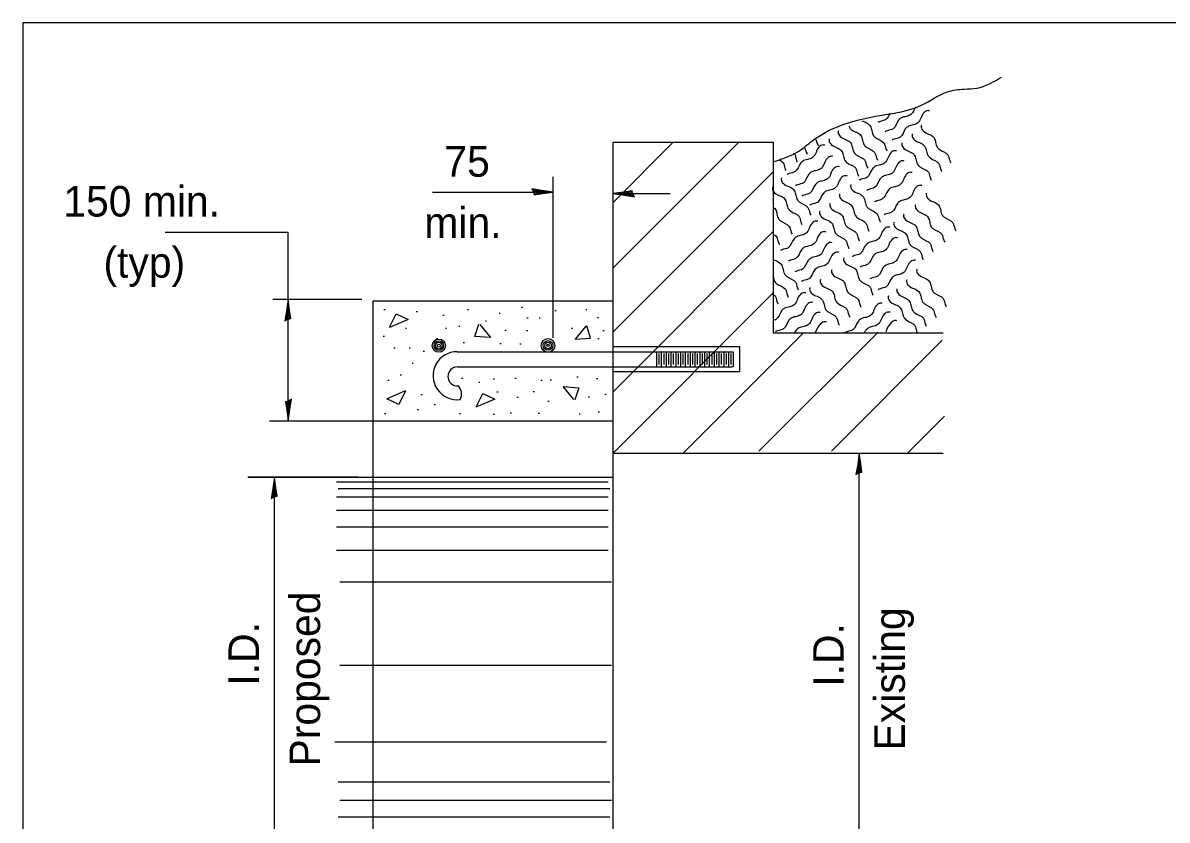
# Model space of a CAD drawing. Extents: x 53821 to 55221, y 43104 to 43593.
# Drawn here: x 54021.7 to 54111.6, y 43440.1 to 43502.7 of the extents above; entities that cross this region are included whole.
import ezdxf

# ---------------------------------------------------------------- set-up
doc = ezdxf.new("R2010")
doc.units = 0
for name, color, linetype in [('Design_EX_Roadway Dimensions', 7, 'Continuous'), ('Removal_Items', 7, 'Continuous'), ('Sheets_General Details', 7, 'Continuous'), ('Topo_Building', 7, 'Continuous'), ('XSC_Exist Ground', 7, 'Continuous')]:
    doc.layers.add(name, color=color, linetype=linetype)

msp = doc.modelspace()

# ---------------------------------------------------------------- linework, layer by layer
at = {"layer": 'Design_EX_Roadway Dimensions'}
for p, q in [((54063.396, 43478.009), (54063.396, 43490.643)), ((54053.899, 43489.443), (54063.396, 43489.443)), ((54068.087, 43489.331), (54072.587, 43489.331)), ((54032.9, 43486.303), (54042.568, 43486.303)), ((54042.568, 43480.959), (54042.568, 43486.303)), ((54041.368, 43481.035), (54048.352, 43481.035)), ((54042.568, 43471.487), (54042.568, 43481.035)), ((54087.429, 43438.195), (54087.429, 43468.961)), ((54041.488, 43438.195), (54041.488, 43467.075))]:
    msp.add_line(p, q, dxfattribs=at)
for points in [[(54061.841, 43489.465), (54061.893, 43489.233), (54062.551, 43489.333), (54063.396, 43489.443), (54062.493, 43489.567), (54061.703, 43489.705), (54061.841, 43489.465), (54061.911, 43489.312), (54062.828, 43489.444), (54061.825, 43489.62), (54061.973, 43489.423), (54062.395, 43489.449), (54061.989, 43489.511)], [(54069.641, 43489.308), (54069.589, 43489.54), (54068.932, 43489.44), (54068.087, 43489.331), (54068.989, 43489.207), (54069.78, 43489.068), (54069.641, 43489.308), (54069.572, 43489.461), (54068.655, 43489.329), (54069.657, 43489.153), (54069.509, 43489.351), (54069.088, 43489.324), (54069.493, 43489.263)], [(54042.545, 43479.48), (54042.777, 43479.532), (54042.677, 43480.189), (54042.568, 43481.035), (54042.444, 43480.132), (54042.305, 43479.341), (54042.545, 43479.48), (54042.699, 43479.549), (54042.567, 43480.467), (54042.391, 43479.464), (54042.588, 43479.612), (54042.561, 43480.033), (54042.5, 43479.628)], [(54042.591, 43473.041), (54042.359, 43472.989), (54042.459, 43472.332), (54042.568, 43471.487), (54042.692, 43472.389), (54042.831, 43473.18), (54042.591, 43473.041), (54042.437, 43472.972), (54042.569, 43472.055), (54042.745, 43473.057), (54042.548, 43472.909), (54042.575, 43472.488), (54042.636, 43472.893)], [(54087.407, 43467.407), (54087.639, 43467.459), (54087.539, 43468.116), (54087.429, 43468.961), (54087.305, 43468.059), (54087.167, 43467.268), (54087.407, 43467.407), (54087.56, 43467.476), (54087.428, 43468.393), (54087.252, 43467.391), (54087.449, 43467.539), (54087.423, 43467.96), (54087.361, 43467.555)], [(54041.465, 43465.52), (54041.697, 43465.572), (54041.597, 43466.229), (54041.488, 43467.075), (54041.364, 43466.172), (54041.225, 43465.381), (54041.465, 43465.52), (54041.619, 43465.589), (54041.487, 43466.507), (54041.311, 43465.504), (54041.508, 43465.652), (54041.481, 43466.073), (54041.42, 43465.668)]]:
    msp.add_lwpolyline(points, dxfattribs=at)
at = {"layer": 'Removal_Items'}
for p, q in [((54050.085, 43480.219), (54050.184, 43480.219)), ((54052.617, 43480.072), (54052.716, 43480.072)), ((54056.66, 43480.219), (54056.759, 43480.219)), ((54059.133, 43479.928), (54059.232, 43479.928)), ((54060.908, 43480.421), (54061.007, 43480.421)), ((54063.525, 43480.16), (54063.624, 43480.16)), ((54065.941, 43480.219), (54066.04, 43480.219)), ((54054.712, 43479.783), (54054.811, 43479.783)), ((54058.057, 43479.345), (54058.156, 43479.345)), ((54061.316, 43479.579), (54061.415, 43479.579)), ((54062.276, 43479.579), (54062.375, 43479.579)), ((54066.843, 43479.607), (54066.941, 43479.607)), ((54050.028, 43478.123), (54050.127, 43478.123)), ((54051.773, 43478.763), (54051.872, 43478.763)), ((54054.916, 43478.764), (54055.015, 43478.764)), ((54055.963, 43478.908), (54056.061, 43478.908)), ((54059.599, 43478.617), (54059.697, 43478.617)), ((54061.285, 43478.588), (54061.384, 43478.588)), ((54064.805, 43478.763), (54064.904, 43478.763)), ((54067.279, 43478.589), (54067.377, 43478.589)), ((54050.872, 43477.221), (54050.971, 43477.221)), ((54052.064, 43477.22), (54052.163, 43477.22)), ((54054.217, 43477.948), (54054.316, 43477.948)), ((54056.311, 43477.628), (54056.409, 43477.628)), ((54059.191, 43477.569), (54059.289, 43477.569)), ((54060.763, 43477.541), (54060.861, 43477.541)), ((54063.439, 43477.221), (54063.537, 43477.221)), ((54066.9, 43477.948), (54066.999, 43477.948)), ((54053.169, 43476.957), (54053.268, 43476.957)), ((54052.297, 43476.027), (54052.396, 43476.027)), ((54050.405, 43474.687), (54050.504, 43474.687)), ((54051.367, 43475.096), (54051.465, 43475.096)), ((54056.195, 43474.833), (54056.293, 43474.833)), ((54057.533, 43474.513), (54057.632, 43474.513)), ((54058.668, 43474.775), (54058.767, 43474.775)), ((54060.384, 43474.833), (54060.483, 43474.833)), ((54062.421, 43474.688), (54062.52, 43474.688)), ((54063.148, 43474.716), (54063.247, 43474.716)), ((54065.243, 43474.949), (54065.341, 43474.949)), ((54066.784, 43474.804), (54066.883, 43474.804)), ((54058.959, 43473.756), (54059.057, 43473.756)), ((54061.809, 43473.785), (54061.908, 43473.785)), ((54067.453, 43473.581), (54067.552, 43473.581)), ((54052.995, 43473.552), (54053.093, 43473.552)), ((54054.043, 43472.767), (54054.141, 43472.767)), ((54060.529, 43473.348), (54060.628, 43473.348)), ((54062.973, 43473.028), (54063.072, 43473.028)), ((54066.144, 43473.377), (54066.243, 43473.377)), ((54050.144, 43472.068), (54050.243, 43472.068)), ((54052.704, 43472.388), (54052.803, 43472.388)), ((54056.02, 43472.068), (54056.119, 43472.068)), ((54058.668, 43472.011), (54058.767, 43472.011)), ((54060.005, 43472.125), (54060.104, 43472.125)), ((54062.217, 43472.097), (54062.316, 43472.097)), ((54065.417, 43472.039), (54065.516, 43472.039)), ((54066.929, 43472.185), (54067.028, 43472.185))]:
    msp.add_line(p, q, dxfattribs=at)
for points in [[(54050.532, 43478.833), (54051.052, 43479.892), (54052.003, 43479.441), (54050.521, 43478.812)], [(54057.613, 43479.049), (54058.456, 43478.029), (54057.236, 43478.117), (54057.544, 43479.068)], [(54065.949, 43478.92), (54065.109, 43477.899), (54066.325, 43477.989), (54066.021, 43478.939)], [(54051.776, 43473.835), (54051.259, 43472.779), (54050.307, 43473.227), (54051.787, 43473.857)], [(54057.331, 43472.581), (54057.849, 43473.637), (54058.8, 43473.189), (54057.32, 43472.559)], [(54065.013, 43473.157), (54064.172, 43474.179), (54065.389, 43474.089), (54065.083, 43473.139)]]:
    msp.add_lwpolyline(points, dxfattribs=at)
at = {"layer": 'Sheets_General Details'}
msp.add_lwpolyline([(54322.984, 43502.731), (54021.728, 43502.731), (54021.728, 43377.844), (54322.984, 43377.844)], close=True, dxfattribs=at)
at = {"layer": 'Topo_Building'}
for p, q in [((54068.049, 43483.456), (54077.985, 43493.393)), ((54068.087, 43488.641), (54072.82, 43493.373)), ((54068.087, 43493.355), (54080.663, 43493.355)), ((54068.087, 43480.911), (54068.087, 43493.355)), ((54080.663, 43493.355), (54080.663, 43478.385)), ((54068.049, 43478.424), (54080.663, 43491.037)), ((54068.087, 43473.768), (54080.7, 43486.379)), ((54049.236, 43480.911), (54068.087, 43480.911)), ((54049.236, 43471.487), (54049.236, 43480.911)), ((54068.087, 43468.961), (54080.7, 43481.571)), ((54068.087, 43424.357), (54068.087, 43480.911)), ((54073.592, 43468.961), (54083.037, 43478.405)), ((54079.549, 43469.112), (54088.9, 43478.459)), ((54080.663, 43478.385), (54094.008, 43478.385)), ((54068.087, 43477.311), (54078.023, 43477.311)), ((54078.023, 43477.311), (54078.023, 43475.352)), ((54085.244, 43469.112), (54093.952, 43477.821)), ((54055.836, 43476.915), (54077.529, 43476.915)), ((54071.5, 43476.915), (54071.5, 43475.728)), ((54071.688, 43476.765), (54071.688, 43475.899)), ((54071.877, 43476.915), (54071.877, 43475.728)), ((54072.065, 43476.765), (54072.065, 43475.899)), ((54072.253, 43476.915), (54072.253, 43475.728)), ((54072.441, 43476.765), (54072.441, 43475.899)), ((54072.632, 43476.915), (54072.632, 43475.728)), ((54072.82, 43476.765), (54072.82, 43475.899)), ((54073.008, 43476.915), (54073.008, 43475.728)), ((54073.196, 43476.765), (54073.196, 43475.899)), ((54073.385, 43476.915), (54073.385, 43475.728)), ((54073.575, 43476.765), (54073.575, 43475.899)), ((54073.761, 43476.915), (54073.761, 43475.728)), ((54073.951, 43476.765), (54073.951, 43475.899)), ((54074.14, 43476.915), (54074.14, 43475.728)), ((54074.328, 43476.765), (54074.328, 43475.899)), ((54074.517, 43476.915), (54074.517, 43475.728)), ((54074.704, 43476.765), (54074.704, 43475.899)), ((54074.893, 43476.915), (54074.893, 43475.728)), ((54075.08, 43476.765), (54075.08, 43475.899)), ((54075.271, 43476.915), (54075.271, 43475.728)), ((54075.46, 43476.765), (54075.46, 43475.899)), ((54075.645, 43476.915), (54075.645, 43475.728)), ((54075.836, 43476.765), (54075.836, 43475.899)), ((54076.025, 43476.915), (54076.025, 43475.728)), ((54076.212, 43476.765), (54076.212, 43475.899)), ((54076.401, 43476.915), (54076.401, 43475.728)), ((54076.589, 43476.765), (54076.589, 43475.899)), ((54076.78, 43476.915), (54076.78, 43475.728)), ((54076.968, 43476.765), (54076.968, 43475.899)), ((54077.156, 43476.915), (54077.156, 43475.728)), ((54077.344, 43476.765), (54077.344, 43475.899)), ((54077.529, 43476.915), (54077.529, 43475.728)), ((54055.871, 43475.728), (54077.477, 43475.728)), ((54068.087, 43475.352), (54078.023, 43475.352)), ((54091.22, 43468.961), (54094.12, 43471.864)), ((54041.092, 43471.487), (54068.087, 43471.487)), ((54049.236, 43433.763), (54049.236, 43471.465)), ((54068.087, 43468.961), (54094.008, 43468.961)), ((54048.047, 43467.075), (54039.393, 43467.075)), ((54039.452, 43467.075), (54068.069, 43467.075)), ((54046.365, 43466.691), (54067.697, 43466.691)), ((54046.365, 43465.515), (54067.697, 43465.515)), ((54046.496, 43466.169), (54067.829, 43466.169)), ((54046.365, 43464.467), (54067.697, 43464.467)), ((54046.365, 43463.159), (54067.697, 43463.159)), ((54046.365, 43461.327), (54067.697, 43461.327)), ((54046.625, 43458.84), (54067.96, 43458.84)), ((54046.625, 43452.297), (54067.96, 43452.297)), ((54046.233, 43446.279), (54067.567, 43446.279)), ((54046.496, 43443.136), (54067.829, 43443.136)), ((54046.625, 43441.696), (54067.96, 43441.696)), ((54046.496, 43440.389), (54067.829, 43440.389))]:
    msp.add_line(p, q, dxfattribs=at)
for centre, radius in [((54054.401, 43477.387), 0.517), ((54054.401, 43477.387), 0.377), ((54054.401, 43477.387), 0.265), ((54054.401, 43477.387), 0.122), ((54062.979, 43477.406), 0.536), ((54062.979, 43477.406), 0.377), ((54062.979, 43477.406), 0.254), ((54062.979, 43477.406), 0.0938)]:
    msp.add_circle(centre, radius, dxfattribs=at)
for centre, radius, start, end in [((54055.834, 43475.031), 1.885, 90, 277.22549), ((54055.872, 43474.974), 0.754, 90, 275.00914), ((54055.324, 43473.606), 0.87, 329.18271, 45.1458)]:
    msp.add_arc(centre, radius, start, end, dxfattribs=at)
at = {"layer": 'XSC_Exist Ground'}
for points in [[(54080.737, 43491.848), (54082.733, 43492.696), (54083.735, 43493.467), (54089.052, 43495.467), (54092.273, 43496.24), (54094.349, 43497.315), (54095.668, 43497.539), (54096.665, 43497.615), (54098.589, 43498.464)], [(54091.84, 43496.125), (54091.484, 43495.543), (54091.144, 43495.391), (54090.748, 43495.279), (54090.521, 43495.088), (54090.087, 43494.409), (54089.637, 43494.261), (54089.465, 43494.183)], [(54089.844, 43495.655), (54089.521, 43495.145), (54089.071, 43494.993), (54088.9, 43494.92)], [(54092.952, 43495.824), (54092.839, 43495.845), (54092.501, 43495.675), (54092.029, 43494.881), (54091.689, 43494.731), (54091.295, 43494.617), (54091.068, 43494.429), (54090.633, 43493.751), (54090.181, 43493.6), (54090.013, 43493.525)], [(54085.791, 43494.261), (54085.772, 43494.147), (54085.941, 43493.807), (54086.732, 43493.337), (54086.881, 43492.997), (54086.996, 43492.6), (54087.185, 43492.376), (54087.863, 43491.943), (54088.013, 43491.488), (54088.089, 43491.32)], [(54086.6, 43494.655), (54086.713, 43494.429), (54087.505, 43493.959), (54087.656, 43493.619), (54087.768, 43493.224), (54087.957, 43492.997), (54088.637, 43492.563), (54088.789, 43492.112), (54088.863, 43491.943)], [(54087.62, 43495.051), (54088.241, 43494.695), (54088.392, 43494.353), (54088.504, 43493.959), (54088.693, 43493.733), (54089.372, 43493.297), (54089.521, 43492.847), (54089.599, 43492.679)], [(54092.312, 43494.695), (54092.295, 43494.579), (54092.464, 43494.241), (54093.253, 43493.768), (54093.405, 43493.431), (54093.519, 43493.033), (54093.708, 43492.807), (54094.385, 43492.376), (54094.536, 43491.921), (54094.613, 43491.752)], [(54084.017, 43493.581), (54084.129, 43493.261), (54084.207, 43493.091)], [(54085.072, 43493.639), (54085.055, 43493.525), (54085.224, 43493.185), (54086.016, 43492.713), (54086.165, 43492.376), (54086.28, 43491.977), (54086.468, 43491.752), (54087.148, 43491.32), (54087.297, 43490.867), (54087.373, 43490.696)], [(54091.596, 43494.013), (54091.577, 43493.903), (54091.749, 43493.561), (54092.537, 43493.091), (54092.689, 43492.752), (54092.804, 43492.357), (54092.991, 43492.129), (54093.671, 43491.696), (54093.82, 43491.243), (54093.896, 43491.073)], [(54084.716, 43493.128), (54084.601, 43493.145), (54084.263, 43492.977), (54083.792, 43492.185), (54083.453, 43492.035), (54083.055, 43491.921), (54082.831, 43491.733), (54082.396, 43491.055), (54081.944, 43490.904), (54081.775, 43490.827)], [(54082.264, 43492.487), (54082.32, 43492.451), (54082.472, 43491.997), (54082.548, 43491.827)], [(54083.113, 43492.997), (54083.264, 43492.583), (54083.34, 43492.413)], [(54090.352, 43492.679), (54090.239, 43492.696), (54089.9, 43492.527), (54089.428, 43491.733), (54089.088, 43491.583), (54088.693, 43491.471), (54088.468, 43491.281), (54088.033, 43490.601), (54087.581, 43490.451), (54087.413, 43490.376)], [(54090.785, 43493.319), (54090.767, 43493.203), (54090.935, 43492.864), (54091.728, 43492.392), (54091.877, 43492.055), (54091.992, 43491.657), (54092.18, 43491.431), (54092.86, 43491), (54093.009, 43490.545), (54093.085, 43490.376)], [(54081.151, 43491.959), (54081.436, 43491.771), (54081.584, 43491.32), (54081.661, 43491.149)], [(54085.356, 43492.243), (54085.244, 43492.263), (54084.904, 43492.091), (54084.431, 43491.303), (54084.095, 43491.149), (54083.696, 43491.037), (54083.471, 43490.847), (54083.037, 43490.169), (54082.584, 43490.017), (54082.416, 43489.941)], [(54090.953, 43491.885), (54090.844, 43491.903), (54090.503, 43491.733), (54090.032, 43490.943), (54089.692, 43490.791), (54089.297, 43490.679), (54089.071, 43490.488), (54088.637, 43489.811), (54088.184, 43489.661), (54088.013, 43489.584)], [(54085.865, 43491.431), (54085.751, 43491.451), (54085.412, 43491.281), (54084.941, 43490.488), (54084.601, 43490.339), (54084.207, 43490.227), (54083.98, 43490.037), (54083.548, 43489.359), (54083.093, 43489.207), (54082.925, 43489.131)], [(54086.468, 43490.715), (54086.353, 43490.736), (54086.016, 43490.567), (54085.544, 43489.773), (54085.205, 43489.621), (54084.809, 43489.511), (54084.583, 43489.32), (54084.149, 43488.641), (54083.696, 43488.491), (54083.528, 43488.416)], [(54091.577, 43490.981), (54091.463, 43491), (54091.125, 43490.827), (54090.653, 43490.037), (54090.313, 43489.885), (54089.919, 43489.773), (54089.692, 43489.584), (54089.26, 43488.905), (54088.805, 43488.755), (54088.637, 43488.68)], [(54080.624, 43489.848), (54080.605, 43489.735), (54080.775, 43489.397), (54081.568, 43488.925), (54081.717, 43488.585), (54081.829, 43488.191), (54082.017, 43487.963), (54082.697, 43487.529), (54082.848, 43487.077), (54082.925, 43486.909)], [(54081.321, 43490.567), (54081.304, 43490.451), (54081.472, 43490.112), (54082.264, 43489.64), (54082.416, 43489.301), (54082.529, 43488.905), (54082.717, 43488.68), (54083.396, 43488.245), (54083.548, 43487.793), (54083.621, 43487.624)], [(54086.769, 43490.037), (54086.752, 43489.925), (54086.92, 43489.584), (54087.713, 43489.112), (54087.863, 43488.773), (54087.976, 43488.379), (54088.165, 43488.151), (54088.844, 43487.719), (54088.996, 43487.265), (54089.071, 43487.095)], [(54092.332, 43489.961), (54092.22, 43489.979), (54091.877, 43489.811), (54091.407, 43489.019), (54091.068, 43488.869), (54090.673, 43488.755), (54090.447, 43488.565), (54090.013, 43487.888), (54089.559, 43487.736), (54089.391, 43487.661)], [(54085.885, 43489.32), (54085.865, 43489.207), (54086.036, 43488.869), (54086.825, 43488.397), (54086.977, 43488.057), (54087.092, 43487.661), (54087.28, 43487.433), (54087.957, 43487.001), (54088.108, 43486.549), (54088.184, 43486.379)], [(54092.709, 43489.359), (54092.689, 43489.245), (54092.86, 43488.905), (54093.649, 43488.435), (54093.801, 43488.095), (54093.913, 43487.699), (54094.105, 43487.475), (54094.781, 43487.04), (54094.933, 43486.587), (54095.008, 43486.417)], [(54080.641, 43488.245), (54080.796, 43488.151), (54080.944, 43487.815), (54081.056, 43487.416), (54081.247, 43487.189), (54081.924, 43486.755), (54082.076, 43486.305), (54082.151, 43486.135)], [(54085.132, 43488.549), (54085.111, 43488.435), (54085.281, 43488.095), (54086.072, 43487.624), (54086.223, 43487.283), (54086.337, 43486.888), (54086.525, 43486.664), (54087.201, 43486.229), (54087.356, 43485.777), (54087.429, 43485.607)], [(54091.84, 43488.453), (54091.823, 43488.341), (54091.992, 43488), (54092.783, 43487.529), (54092.936, 43487.189), (54093.047, 43486.793), (54093.237, 43486.568), (54093.913, 43486.135), (54094.065, 43485.683), (54094.141, 43485.512)], [(54084.168, 43487.153), (54084.056, 43487.173), (54083.716, 43487.001), (54083.245, 43486.209), (54082.904, 43486.059), (54082.511, 43485.945), (54082.284, 43485.759), (54081.849, 43485.079), (54081.399, 43484.929), (54081.229, 43484.853)], [(54084.32, 43487.944), (54084.301, 43487.831), (54084.469, 43487.493), (54085.263, 43487.019), (54085.412, 43486.68), (54085.525, 43486.285), (54085.713, 43486.059), (54086.392, 43485.625), (54086.544, 43485.173), (54086.62, 43485.003)], [(54090.144, 43487.095), (54090.125, 43486.983), (54090.293, 43486.645), (54091.088, 43486.173), (54091.239, 43485.833), (54091.351, 43485.439), (54091.54, 43485.209), (54092.22, 43484.776), (54092.369, 43484.323), (54092.444, 43484.155)], [(54090.919, 43487.719), (54090.897, 43487.605), (54091.068, 43487.265), (54091.861, 43486.793), (54092.009, 43486.455), (54092.124, 43486.059), (54092.312, 43485.833), (54092.991, 43485.399), (54093.143, 43484.945), (54093.217, 43484.776)], [(54084.791, 43486.323), (54084.677, 43486.343), (54084.337, 43486.173), (54083.865, 43485.379), (54083.528, 43485.231), (54083.132, 43485.119), (54082.904, 43484.929), (54082.472, 43484.249), (54082.017, 43484.097), (54081.849, 43484.023)], [(54089.823, 43486.68), (54089.712, 43486.701), (54089.372, 43486.531), (54088.9, 43485.739), (54088.561, 43485.589), (54088.165, 43485.473), (54087.936, 43485.287), (54087.505, 43484.608), (54087.053, 43484.457), (54086.881, 43484.383)], [(54080.641, 43486.135), (54080.927, 43485.945), (54081.077, 43485.493), (54081.151, 43485.325)], [(54085.3, 43485.473), (54085.184, 43485.493), (54084.847, 43485.325), (54084.375, 43484.531), (54084.036, 43484.383), (54083.64, 43484.267), (54083.415, 43484.08), (54082.981, 43483.4), (54082.529, 43483.249), (54082.359, 43483.175)], [(54090.428, 43485.851), (54090.313, 43485.871), (54089.975, 43485.701), (54089.504, 43484.909), (54089.164, 43484.759), (54088.768, 43484.643), (54088.543, 43484.457), (54088.108, 43483.777), (54087.656, 43483.627), (54087.487, 43483.552)], [(54085.809, 43484.721), (54085.695, 43484.737), (54085.356, 43484.569), (54084.884, 43483.777), (54084.544, 43483.627), (54084.149, 43483.513), (54083.924, 43483.327), (54083.489, 43482.647), (54083.037, 43482.497), (54082.868, 43482.421)], [(54091.2, 43484.929), (54091.088, 43484.945), (54090.748, 43484.776), (54090.279, 43483.987), (54089.937, 43483.833), (54089.541, 43483.721), (54089.316, 43483.533), (54088.881, 43482.853), (54088.429, 43482.704), (54088.257, 43482.627)], [(54080.7, 43484.136), (54081.284, 43483.777), (54081.436, 43483.44), (54081.549, 43483.041), (54081.737, 43482.817), (54082.416, 43482.383), (54082.565, 43481.931), (54082.641, 43481.761)], [(54086.205, 43484.288), (54086.185, 43484.173), (54086.353, 43483.833), (54087.148, 43483.361), (54087.297, 43483.024), (54087.413, 43482.627), (54087.6, 43482.401), (54088.277, 43481.969), (54088.429, 43481.515), (54088.504, 43481.345)], [(54091.861, 43484.08), (54091.749, 43484.097), (54091.407, 43483.928), (54090.935, 43483.139), (54090.597, 43482.987), (54090.201, 43482.873), (54089.975, 43482.685), (54089.541, 43482.007), (54089.088, 43481.856), (54088.917, 43481.779)], [(54080.68, 43482.76), (54080.756, 43482.479), (54080.944, 43482.251), (54081.623, 43481.816), (54081.775, 43481.365), (54081.849, 43481.197)], [(54084.375, 43482.573), (54084.357, 43482.457), (54084.527, 43482.119), (54085.317, 43481.648), (54085.471, 43481.309), (54085.583, 43480.911), (54085.772, 43480.688), (54086.452, 43480.253), (54086.6, 43479.8), (54086.676, 43479.629)], [(54085.263, 43483.345), (54085.244, 43483.232), (54085.412, 43482.891), (54086.205, 43482.421), (54086.353, 43482.08), (54086.468, 43481.685), (54086.657, 43481.459), (54087.335, 43481.025), (54087.487, 43480.573), (54087.561, 43480.403)], [(54091.956, 43483.4), (54091.935, 43483.288), (54092.104, 43482.947), (54092.897, 43482.479), (54093.047, 43482.137), (54093.16, 43481.743), (54093.349, 43481.515), (54094.028, 43481.081), (54094.18, 43480.631), (54094.255, 43480.461)], [(54083.548, 43481.951), (54083.528, 43481.837), (54083.696, 43481.497), (54084.489, 43481.025), (54084.64, 43480.688), (54084.751, 43480.289), (54084.941, 43480.064), (54085.62, 43479.629), (54085.772, 43479.179), (54085.845, 43479.009)], [(54090.388, 43481.856), (54090.372, 43481.743), (54090.541, 43481.403), (54091.333, 43480.931), (54091.484, 43480.592), (54091.596, 43480.195), (54091.784, 43479.969), (54092.464, 43479.535), (54092.615, 43479.085), (54092.689, 43478.913)], [(54091.161, 43482.552), (54091.144, 43482.44), (54091.313, 43482.101), (54092.104, 43481.631), (54092.256, 43481.291), (54092.369, 43480.895), (54092.559, 43480.667), (54093.237, 43480.233), (54093.385, 43479.781), (54093.464, 43479.613)], [(54080.605, 43481.423), (54080.813, 43481.291), (54080.964, 43480.837), (54081.039, 43480.667)], [(54083.225, 43481.536), (54083.113, 43481.552), (54082.775, 43481.383), (54082.304, 43480.592), (54081.964, 43480.44), (54081.568, 43480.328), (54081.341, 43480.139), (54080.908, 43479.461), (54080.641, 43479.367)], [(54083.792, 43480.781), (54083.679, 43480.799), (54083.34, 43480.631), (54082.868, 43479.839), (54082.529, 43479.687), (54082.132, 43479.575), (54081.905, 43479.385), (54081.472, 43478.707), (54081.02, 43478.555), (54080.849, 43478.48)], [(54089.712, 43481.291), (54089.692, 43481.176), (54089.861, 43480.837), (54090.653, 43480.367), (54090.805, 43480.027), (54090.919, 43479.629), (54091.108, 43479.407), (54091.784, 43478.971), (54091.935, 43478.519), (54092.009, 43478.349)], [(54084.357, 43479.989), (54084.244, 43480.007), (54083.905, 43479.839), (54083.433, 43479.047), (54083.093, 43478.895), (54082.697, 43478.781), (54082.472, 43478.593), (54082.304, 43478.349)], [(54089.239, 43480.704), (54089.127, 43480.725), (54088.789, 43480.555), (54088.316, 43479.761), (54087.976, 43479.613), (54087.581, 43479.499), (54087.356, 43479.312), (54086.92, 43478.631), (54086.468, 43478.48), (54086.297, 43478.405)], [(54089.844, 43480.007), (54089.729, 43480.027), (54089.391, 43479.856), (54088.917, 43479.064), (54088.577, 43478.913), (54088.184, 43478.801), (54087.957, 43478.613), (54087.788, 43478.368)], [(54084.847, 43479.255), (54084.735, 43479.273), (54084.396, 43479.101), (54083.96, 43478.385)], [(54090.388, 43479.347), (54090.279, 43479.367), (54089.937, 43479.197), (54089.504, 43478.48)]]:
    msp.add_spline(points, degree=3, dxfattribs=at)

# ---------------------------------------------------------------- texts
at = {"layer": 'Design_EX_Roadway Dimensions'}
for s, p in [('75', (54054.834, 43490.653)), ('150 min.', (54024.905, 43487.526)), ('min.', (54053.266, 43485.853)), ('(typ)', (54028.06, 43482.726))]:
    msp.add_text(s, height=2.4, dxfattribs=at).set_placement(p)
for s, p in [('Proposed', (54045.076, 43444.346)), ('Existing', (54091.008, 43445.604)), ('I.D.', (54040.276, 43450.697)), ('I.D.', (54086.208, 43450.612))]:
    msp.add_text(s, height=2.4, rotation=90, dxfattribs=at).set_placement(p)

doc.saveas('drawing.dxf')
